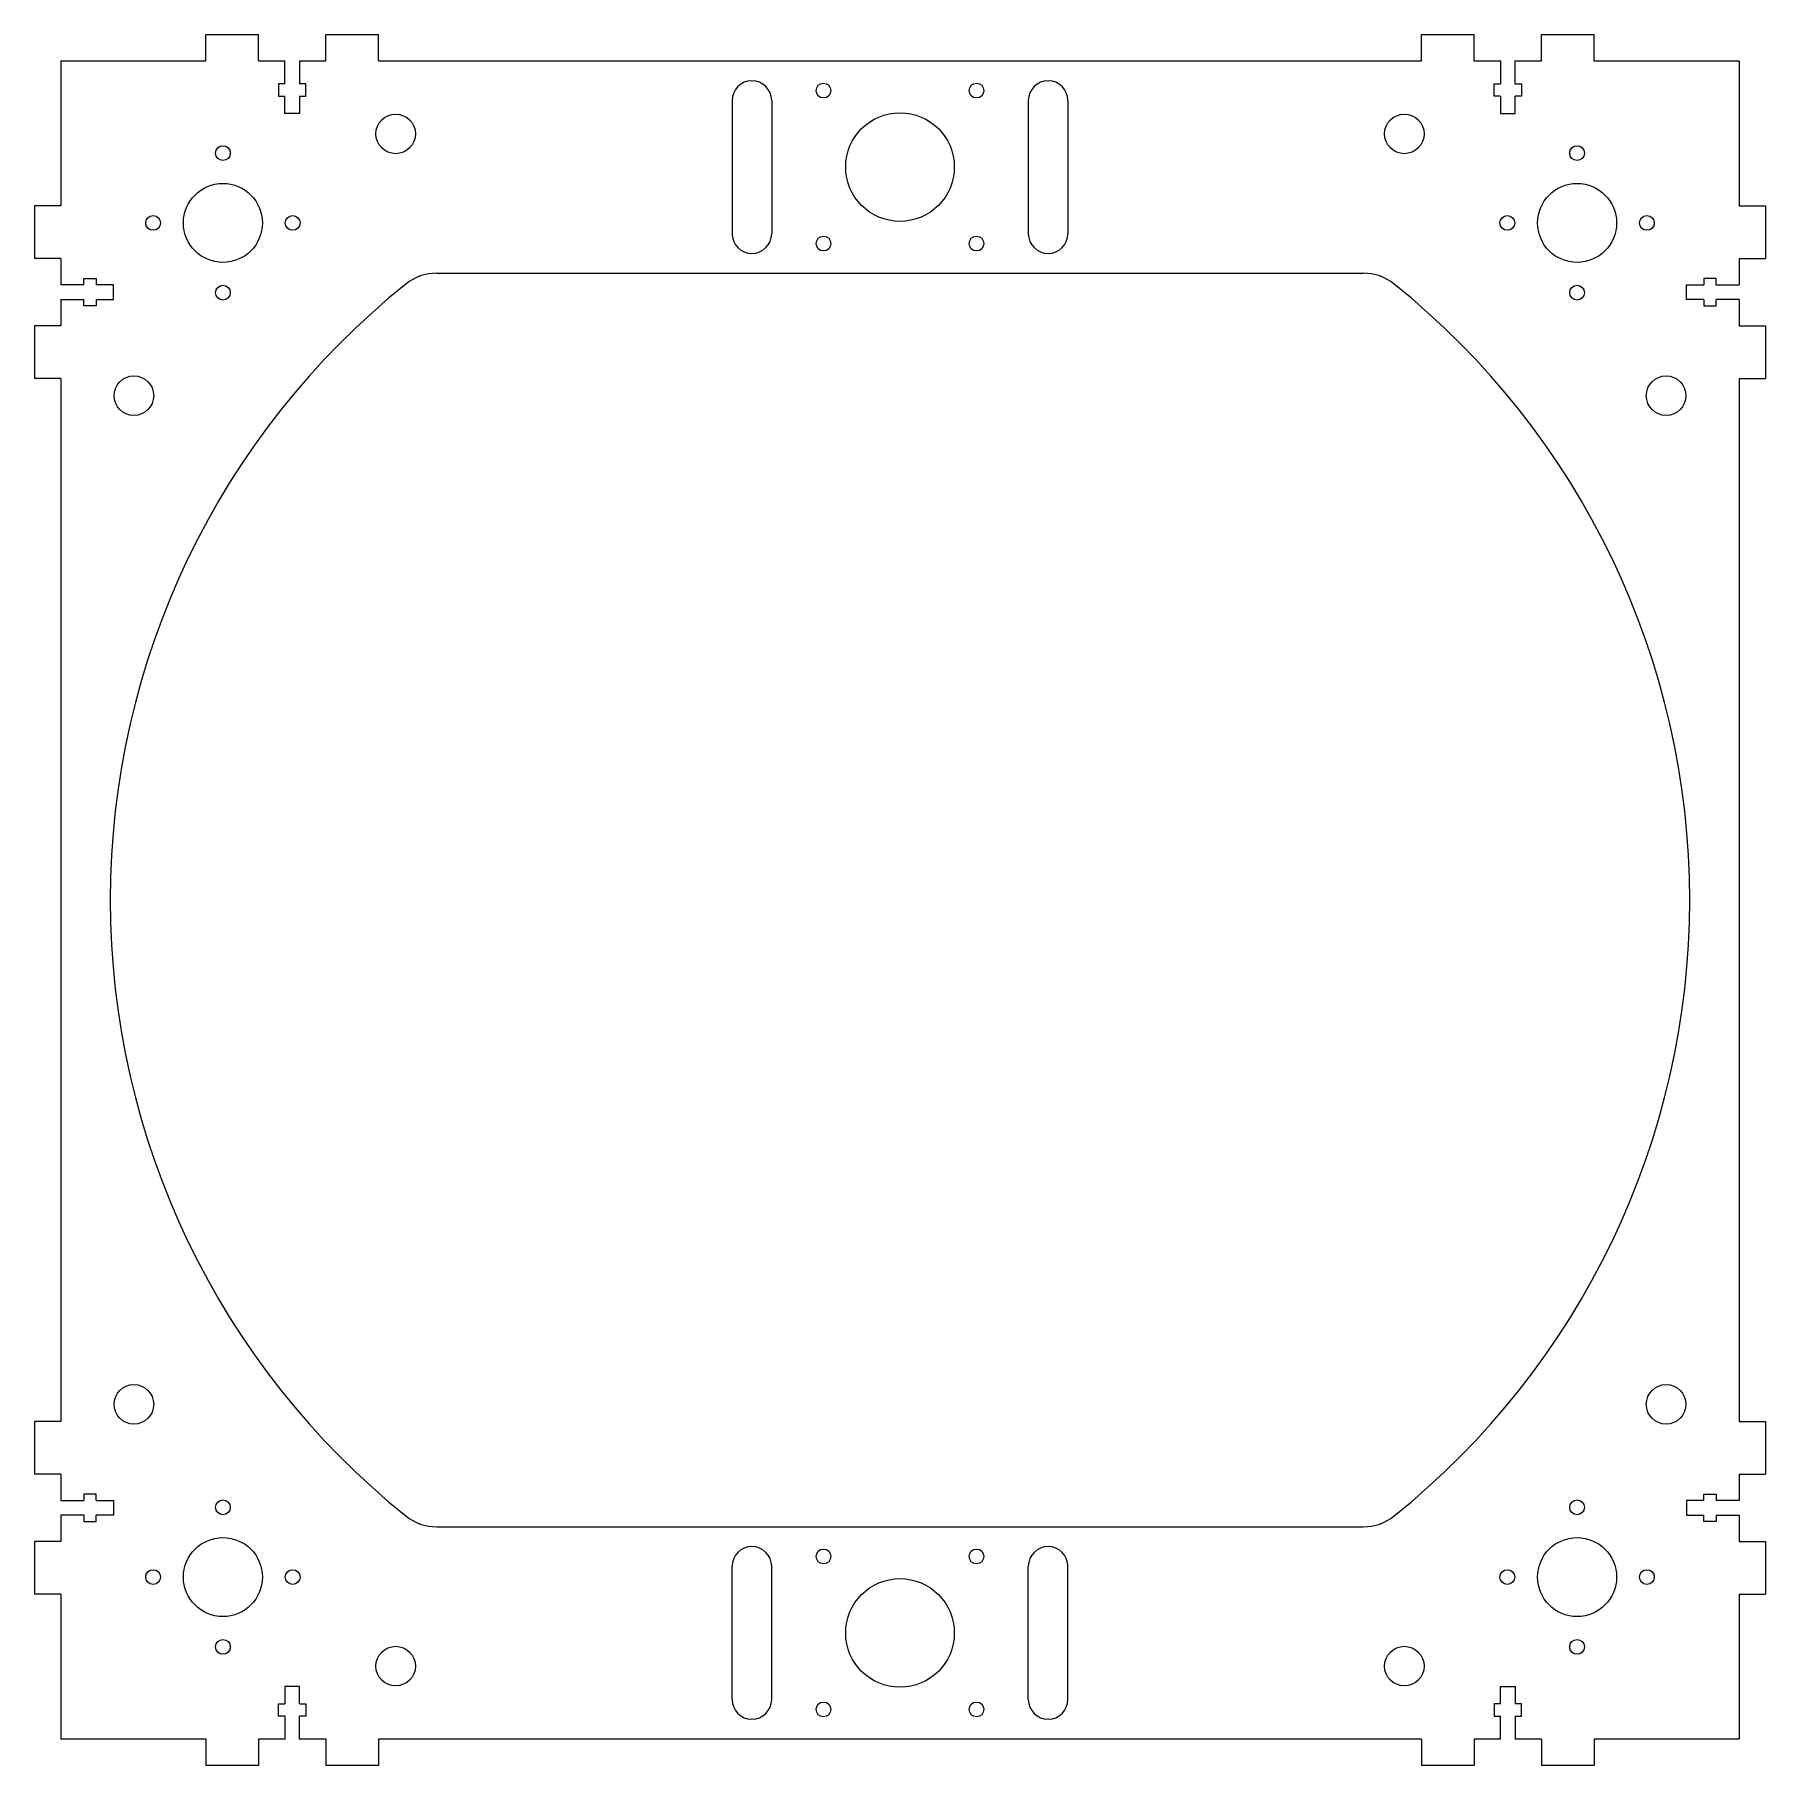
# Model space of a CAD drawing. Header units: millimetres. Extents: x -175 to 175, y -175 to 175.
import ezdxf

# ---------------------------------------------------------------- set-up
doc = ezdxf.new("R2010")
doc.units = ezdxf.units.MM

msp = doc.modelspace()

# ---------------------------------------------------------------- linework, layer by layer
at = {"color": 7, "linetype": 'Continuous', "lineweight": 15}
for p, q in [((-140.65, 175.33), (-129.99, 175.33)), ((-140.65, 170), (-140.65, 175.33)), ((-129.99, 170), (-129.99, 175.33)), ((-116.32, 175.33), (-105.65, 175.33)), ((-116.32, 170), (-116.32, 175.33)), ((-105.65, 170), (-105.65, 175.33)), ((105.65, 175.33), (116.32, 175.33)), ((105.65, 170), (105.65, 175.33)), ((116.32, 170), (116.32, 175.33)), ((129.99, 175.33), (140.65, 175.33)), ((129.99, 170), (129.99, 175.33)), ((140.65, 170), (140.65, 175.33)), ((-170, 170), (-140.65, 170)), ((-170, 170), (-170, 140.65)), ((-129.99, 170), (-124.65, 170)), ((-124.65, 165.33), (-124.65, 170)), ((-121.65, 170), (-116.32, 170)), ((-121.65, 170), (-121.65, 165.33)), ((-105.65, 170), (105.65, 170)), ((116.32, 170), (121.65, 170)), ((121.65, 170), (121.65, 165.33)), ((124.65, 170), (129.99, 170)), ((124.65, 165.33), (124.65, 170)), ((140.65, 170), (170, 170)), ((170, 170), (170, 140.65)), ((-125.9, 165.33), (-125.9, 162.83)), ((-124.65, 165.33), (-125.9, 165.33)), ((-120.4, 165.33), (-121.65, 165.33)), ((-120.4, 162.83), (-120.4, 165.33)), ((120.4, 162.83), (120.4, 165.33)), ((120.4, 165.33), (121.65, 165.33)), ((124.65, 165.33), (125.9, 165.33)), ((125.9, 165.33), (125.9, 162.83)), ((-125.9, 162.83), (-124.65, 162.83)), ((-124.65, 159.33), (-124.65, 162.83)), ((-121.65, 162.83), (-120.4, 162.83)), ((-121.65, 162.83), (-121.65, 159.33)), ((-34, 162), (-34, 135)), ((-26, 162), (-26, 135)), ((26, 162), (26, 135)), ((34, 162), (34, 135)), ((121.65, 162.83), (120.4, 162.83)), ((121.65, 162.83), (121.65, 159.33)), ((125.9, 162.83), (124.65, 162.83)), ((124.65, 159.33), (124.65, 162.83)), ((-121.65, 159.33), (-124.65, 159.33)), ((121.65, 159.33), (124.65, 159.33)), ((-170, 140.65), (-175.33, 140.65)), ((-175.33, 140.65), (-175.33, 129.99)), ((170, 140.65), (175.33, 140.65)), ((175.33, 140.65), (175.33, 129.99)), ((-170, 129.99), (-175.33, 129.99)), ((-170, 129.99), (-170, 124.65)), ((170, 129.99), (170, 124.65)), ((170, 129.99), (175.33, 129.99)), ((-93.87, 127), (93.87, 127)), ((-165.33, 124.65), (-170, 124.65)), ((-165.33, 124.65), (-165.33, 125.9)), ((-165.33, 125.9), (-162.83, 125.9)), ((-162.83, 125.9), (-162.83, 124.65)), ((-159.33, 124.65), (-162.83, 124.65)), ((-159.33, 121.65), (-159.33, 124.65)), ((159.33, 121.65), (159.33, 124.65)), ((159.33, 124.65), (162.83, 124.65)), ((162.83, 125.9), (162.83, 124.65)), ((165.33, 125.9), (162.83, 125.9)), ((165.33, 124.65), (165.33, 125.9)), ((165.33, 124.65), (170, 124.65)), ((-170, 121.65), (-165.33, 121.65)), ((-170, 121.65), (-170, 116.32)), ((-165.33, 120.4), (-165.33, 121.65)), ((-162.83, 120.4), (-165.33, 120.4)), ((-162.83, 121.65), (-159.33, 121.65)), ((-162.83, 121.65), (-162.83, 120.4)), ((162.83, 121.65), (159.33, 121.65)), ((162.83, 121.65), (162.83, 120.4)), ((162.83, 120.4), (165.33, 120.4)), ((170, 121.65), (165.33, 121.65)), ((165.33, 120.4), (165.33, 121.65)), ((170, 121.65), (170, 116.32)), ((-170, 116.32), (-175.33, 116.32)), ((-175.33, 116.32), (-175.33, 105.65)), ((170, 116.32), (175.33, 116.32)), ((175.33, 116.32), (175.33, 105.65)), ((-170, 105.65), (-175.33, 105.65)), ((-170, 105.65), (-170, -105.65)), ((170, 105.65), (170, -105.65)), ((170, 105.65), (175.33, 105.65)), ((-170, -105.65), (-175.33, -105.65)), ((-175.33, -105.65), (-175.33, -116.32)), ((170, -105.65), (175.33, -105.65)), ((175.33, -105.65), (175.33, -116.32)), ((-170, -116.32), (-175.33, -116.32)), ((-170, -116.32), (-170, -121.65)), ((170, -116.32), (170, -121.65)), ((170, -116.32), (175.33, -116.32)), ((-170, -121.65), (-165.33, -121.65)), ((-165.33, -120.4), (-165.33, -121.65)), ((-162.83, -120.4), (-165.33, -120.4)), ((-162.83, -121.65), (-162.83, -120.4)), ((-162.83, -121.65), (-159.33, -121.65)), ((-159.33, -121.65), (-159.33, -124.65)), ((159.33, -121.65), (159.33, -124.65)), ((162.83, -121.65), (159.33, -121.65)), ((162.83, -121.65), (162.83, -120.4)), ((162.83, -120.4), (165.33, -120.4)), ((165.33, -120.4), (165.33, -121.65)), ((170, -121.65), (165.33, -121.65)), ((-165.33, -124.65), (-170, -124.65)), ((-170, -124.65), (-170, -129.99)), ((-165.33, -124.65), (-165.33, -125.9)), ((-165.33, -125.9), (-162.83, -125.9)), ((-159.33, -124.65), (-162.83, -124.65)), ((-162.83, -125.9), (-162.83, -124.65)), ((159.33, -124.65), (162.83, -124.65)), ((162.83, -125.9), (162.83, -124.65)), ((165.33, -125.9), (162.83, -125.9)), ((165.33, -124.65), (170, -124.65)), ((165.33, -124.65), (165.33, -125.9)), ((170, -124.65), (170, -129.99)), ((-93.87, -127), (93.87, -127)), ((-170, -129.99), (-175.33, -129.99)), ((-175.33, -129.99), (-175.33, -140.65)), ((170, -129.99), (175.33, -129.99)), ((175.33, -129.99), (175.33, -140.65)), ((-34, -162), (-34, -135)), ((-26, -162), (-26, -135)), ((26, -162), (26, -135)), ((34, -162), (34, -135)), ((-170, -140.65), (-175.33, -140.65)), ((-170, -140.65), (-170, -170)), ((170, -140.65), (170, -170)), ((170, -140.65), (175.33, -140.65)), ((-124.65, -159.33), (-124.65, -162.83)), ((-121.65, -159.33), (-124.65, -159.33)), ((-121.65, -162.83), (-121.65, -159.33)), ((121.65, -162.83), (121.65, -159.33)), ((121.65, -159.33), (124.65, -159.33)), ((124.65, -159.33), (124.65, -162.83)), ((-125.9, -165.33), (-125.9, -162.83)), ((-125.9, -162.83), (-124.65, -162.83)), ((-121.65, -162.83), (-120.4, -162.83)), ((-120.4, -162.83), (-120.4, -165.33)), ((120.4, -162.83), (120.4, -165.33)), ((121.65, -162.83), (120.4, -162.83)), ((125.9, -162.83), (124.65, -162.83)), ((125.9, -165.33), (125.9, -162.83)), ((-124.65, -165.33), (-125.9, -165.33)), ((-124.65, -165.33), (-124.65, -170)), ((-120.4, -165.33), (-121.65, -165.33)), ((-121.65, -170), (-121.65, -165.33)), ((120.4, -165.33), (121.65, -165.33)), ((121.65, -170), (121.65, -165.33)), ((124.65, -165.33), (125.9, -165.33)), ((124.65, -165.33), (124.65, -170)), ((-140.65, -170), (-170, -170)), ((-140.65, -170), (-140.65, -175.33)), ((-129.99, -170), (-129.99, -175.33)), ((-124.65, -170), (-129.99, -170)), ((-116.32, -170), (-121.65, -170)), ((-116.32, -170), (-116.32, -175.33)), ((-105.65, -170), (-105.65, -175.33)), ((105.65, -170), (-105.65, -170)), ((105.65, -170), (105.65, -175.33)), ((116.32, -170), (116.32, -175.33)), ((121.65, -170), (116.32, -170)), ((129.99, -170), (124.65, -170)), ((129.99, -170), (129.99, -175.33)), ((140.65, -170), (140.65, -175.33)), ((170, -170), (140.65, -170)), ((-129.99, -175.33), (-140.65, -175.33)), ((-105.65, -175.33), (-116.32, -175.33)), ((116.32, -175.33), (105.65, -175.33)), ((140.65, -175.33), (129.99, -175.33))]:
    msp.add_line(p, q, dxfattribs=at)
for centre, radius in [((-15.5, 164), 1.5), ((15.5, 164), 1.5), ((-102.18, 155.21), 4), ((0, 148.5), 11), ((102.18, 155.21), 4), ((-137.18, 151.32), 1.5), ((137.18, 151.32), 1.5), ((-137.18, 137.18), 8), ((137.18, 137.18), 8), ((-151.32, 137.18), 1.5), ((-123.04, 137.18), 1.5), ((123.04, 137.18), 1.5), ((151.32, 137.18), 1.5), ((-15.5, 133), 1.5), ((15.5, 133), 1.5), ((-137.18, 123.04), 1.5), ((137.18, 123.04), 1.5), ((-155.21, 102.18), 4), ((155.21, 102.18), 4), ((-155.21, -102.18), 4), ((155.21, -102.18), 4), ((-137.18, -123.04), 1.5), ((137.18, -123.04), 1.5), ((-137.18, -137.18), 8), ((137.18, -137.18), 8), ((-15.5, -133), 1.5), ((15.5, -133), 1.5), ((-151.32, -137.18), 1.5), ((-123.04, -137.18), 1.5), ((123.04, -137.18), 1.5), ((151.32, -137.18), 1.5), ((0, -148.5), 11), ((-137.18, -151.32), 1.5), ((137.18, -151.32), 1.5), ((-102.18, -155.21), 4), ((102.18, -155.21), 4), ((-15.5, -164), 1.5), ((15.5, -164), 1.5)]:
    msp.add_circle(centre, radius, dxfattribs=at)
for centre, radius, start, end in [((-30, 162), 4, 0, 180), ((30, 162), 4, 360, 180), ((-30, 135), 4, 180, 0), ((30, 135), 4, 180, 360), ((-93.87, 117), 10, 90, 128.7394), ((93.87, 117), 10, 51.2606, 90), ((0, 0), 160, 128.7394, 231.2606), ((0, 0), 160, 308.7394, 51.2606), ((-93.87, -117), 10, 231.2606, 270), ((93.87, -117), 10, 270, 308.7394), ((-30, -135), 4, 0, 180), ((30, -135), 4, 360, 180), ((-30, -162), 4, 180, 0), ((30, -162), 4, 180, 0)]:
    msp.add_arc(centre, radius, start, end, dxfattribs=at)

doc.saveas('drawing.dxf')
